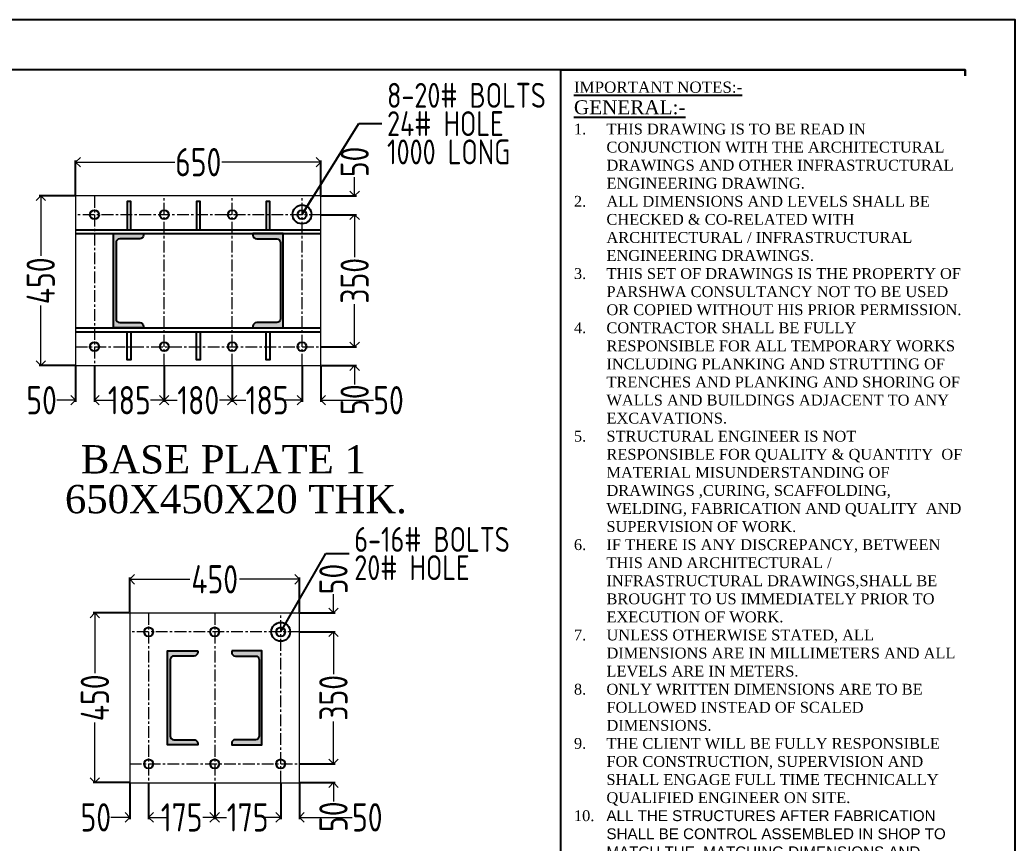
# Model space of a CAD drawing. Header units: millimetres. Extents: x 3470347 to 5996549, y -3470518 to 17149644.
# Drawn here: x 4711091 to 4721641, y 6620144 to 6628875 of the extents above; entities that cross this region are included whole.
import ezdxf

# ---------------------------------------------------------------- set-up
doc = ezdxf.new("R2010")
doc.units = ezdxf.units.MM
doc.header["$MEASUREMENT"] = 0
doc.header["$PDMODE"] = 35
doc.header["$PDSIZE"] = -5
doc.linetypes.add('CENTERX2', pattern=[4, 2.5, -0.5, 0.5, -0.5])
doc.layers.get('0').update_dxf_attribs({"linetype": 'CONTINUOUS', "lineweight": 25})
doc.layers.get('DEFPOINTS').update_dxf_attribs({"linetype": 'CONTINUOUS', "lineweight": 25})
for name, color, linetype, lineweight in [('GB', 2, 'CONTINUOUS', 20), ('rDIMension', 1, 'CONTINUOUS', 18), ('rRCC 1', 3, 'CONTINUOUS', 25), ('SHEET', 7, 'CONTINUOUS', 15)]:
    doc.layers.add(name, color=color, linetype=linetype, lineweight=lineweight)
doc.layers.add('Grid', color=44, linetype='CONTINUOUS')
doc.styles.add('Aerial', font='times.ttf')
doc.styles.add('DIM', font='geniso.shx', dxfattribs={"width": 0.85})
doc.styles.add('JAINIL', font='times.ttf')
doc.dimstyles.new('ST-100', dxfattribs={"dimscale": 100, "dimtxt": 7, "dimasz": 5, "dimexe": 0.18, "dimexo": 0.0625, "dimgap": 0.2, "dimtad": 0, "dimdec": 0, "dimzin": 0, "dimdsep": 46, "dimtxsty": 'DIM', "dimblk": 'OPEN90', "dimcen": 0.09, "dimclrd": 256, "dimclrt": 7, "dimadec": 0, "dimazin": 0, "dimtfac": 1, "dimtdec": 0, "dimtofl": 0, "dimtmove": 0, "dimatfit": 3, "dimldrblk": 'OPEN90', "dimfxl": 1, "dimtolj": 1, "dimtzin": 0, "dimlwd": -1, "dimarcsym": 0})
doc.dimstyles.new('ST-25', dxfattribs={"dimscale": 100, "dimtxt": 2.5, "dimasz": 2, "dimexe": 0.18, "dimexo": 0.0625, "dimgap": 0.2, "dimtad": 0, "dimdec": 0, "dimlfac": 0.25, "dimzin": 0, "dimdsep": 46, "dimtxsty": 'DIM', "dimblk": 'OPEN90', "dimcen": 0.09, "dimclrd": 256, "dimclrt": 7, "dimadec": 0, "dimazin": 0, "dimtfac": 1, "dimtdec": 0, "dimtofl": 0, "dimtmove": 0, "dimatfit": 3, "dimldrblk": 'OPEN90', "dimfxl": 1, "dimtolj": 1, "dimtzin": 0, "dimlwd": -1, "dimarcsym": 0})

# ---------------------------------------------------------------- blocks, each defined once
blk = doc.blocks.new('_Open90')
at = {"color": 0, "linetype": 'ByBlock', "lineweight": -2}
for p, q in [((0, 0), (-1, 0)), ((-0.5, 0.5), (0, 0)), ((0, 0), (-0.5, -0.5))]:
    blk.add_line(p, q, dxfattribs=at)
blk = doc.blocks.new('*D1412')
at = {"layer": 'DEFPOINTS', "color": 0}
for p in [(4714282, 6627366), (4711682, 6627008), (4714282, 6627008)]:
    blk.add_point(p, dxfattribs=at)
at = {"layer": 'rDIMension', "color": 0, "lineweight": -2}
for p, q in [((4711682, 6627015), (4711682, 6627384)), ((4714282, 6627015), (4714282, 6627384))]:
    blk.add_line(p, q, dxfattribs=at)
at = {"layer": 'rDIMension'}
for p, q in [((4711782, 6627366), (4712732, 6627366)), ((4714182, 6627366), (4713231, 6627366))]:
    blk.add_line(p, q, dxfattribs=at)
at = {"layer": 'rDIMension', "xscale": 100, "yscale": 100, "zscale": 100, "rotation": 180}
blk.add_blockref('_Open90', (4711682, 6627366), dxfattribs=at)
at = {"layer": 'rDIMension', "xscale": 100, "yscale": 100, "zscale": 100}
blk.add_blockref('_Open90', (4714282, 6627366), dxfattribs=at)
at = {"layer": 'rDIMension', "color": 7, "insert": (4712982, 6627366), "char_height": 300, "attachment_point": 5, "style": 'DIM'}
blk.add_mtext('\\A1;650', dxfattribs=at)
blk = doc.blocks.new('*D1413')
at = {"layer": 'DEFPOINTS', "color": 0}
for p in [(4711682, 6627008), (4711312, 6625208), (4711682, 6625208)]:
    blk.add_point(p, dxfattribs=at)
at = {"layer": 'rDIMension', "color": 0, "lineweight": -2}
for p, q in [((4711676, 6627008), (4711294, 6627008)), ((4711676, 6625208), (4711294, 6625208))]:
    blk.add_line(p, q, dxfattribs=at)
at = {"layer": 'rDIMension'}
for p, q in [((4711312, 6626908), (4711312, 6626371)), ((4711312, 6625308), (4711312, 6625846))]:
    blk.add_line(p, q, dxfattribs=at)
at = {"layer": 'rDIMension', "xscale": 100, "yscale": 100, "zscale": 100}
for p, rotation in [((4711312, 6627008), 90), ((4711312, 6625208), 270)]:
    blk.add_blockref('_Open90', p, dxfattribs=dict(at, rotation=rotation))
at = {"layer": 'rDIMension', "color": 7, "insert": (4711312, 6626108), "char_height": 300, "attachment_point": 5, "rotation": 90, "style": 'DIM'}
blk.add_mtext('\\A1;450', dxfattribs=at)
blk = doc.blocks.new('*D1414')
at = {"layer": 'DEFPOINTS', "color": 0}
for p in [(4711682, 6625208), (4711882, 6625208), (4711682, 6624841)]:
    blk.add_point(p, dxfattribs=at)
at = {"layer": 'rDIMension', "color": 0, "lineweight": -2}
for p, q in [((4711682, 6625202), (4711682, 6624823)), ((4711882, 6625202), (4711882, 6624823))]:
    blk.add_line(p, q, dxfattribs=at)
at = {"layer": 'rDIMension'}
for p, q in [((4711582, 6624841), (4711482, 6624841)), ((4711982, 6624841), (4712082, 6624841))]:
    blk.add_line(p, q, dxfattribs=at)
at = {"layer": 'rDIMension', "xscale": 100, "yscale": 100, "zscale": 100}
blk.add_blockref('_Open90', (4711682, 6624841), dxfattribs=at)
at = {"layer": 'rDIMension', "xscale": 100, "yscale": 100, "zscale": 100, "rotation": 180}
blk.add_blockref('_Open90', (4711882, 6624841), dxfattribs=at)
at = {"layer": 'rDIMension', "color": 7, "insert": (4711321, 6624841), "char_height": 300, "attachment_point": 5, "style": 'DIM'}
blk.add_mtext('\\A1;50', dxfattribs=at)
blk = doc.blocks.new('*D1415')
at = {"layer": 'DEFPOINTS', "color": 0}
for p in [(4711882, 6625208), (4712621, 6625208), (4712621, 6624841)]:
    blk.add_point(p, dxfattribs=at)
at = {"layer": 'rDIMension', "color": 0, "lineweight": -2}
for p, q in [((4711882, 6625202), (4711882, 6624823)), ((4712621, 6625202), (4712621, 6624823))]:
    blk.add_line(p, q, dxfattribs=at)
at = {"layer": 'rDIMension'}
for p, q in [((4711982, 6624841), (4712027, 6624841)), ((4712521, 6624841), (4712475, 6624841))]:
    blk.add_line(p, q, dxfattribs=at)
at = {"layer": 'rDIMension', "xscale": 100, "yscale": 100, "zscale": 100, "rotation": 180}
blk.add_blockref('_Open90', (4711882, 6624841), dxfattribs=at)
at = {"layer": 'rDIMension', "xscale": 100, "yscale": 100, "zscale": 100}
blk.add_blockref('_Open90', (4712621, 6624841), dxfattribs=at)
at = {"layer": 'rDIMension', "color": 7, "insert": (4712251, 6624841), "char_height": 300, "attachment_point": 5, "style": 'DIM'}
blk.add_mtext('\\A1;185', dxfattribs=at)
blk = doc.blocks.new('*D1416')
at = {"layer": 'DEFPOINTS', "color": 0}
for p in [(4712621, 6625208), (4713342, 6625208), (4713342, 6624841)]:
    blk.add_point(p, dxfattribs=at)
at = {"layer": 'rDIMension', "color": 0, "lineweight": -2}
for p, q in [((4712621, 6625202), (4712621, 6624823)), ((4713342, 6625202), (4713342, 6624823))]:
    blk.add_line(p, q, dxfattribs=at)
at = {"layer": 'rDIMension'}
for p, q in [((4712721, 6624841), (4712758, 6624841)), ((4713242, 6624841), (4713206, 6624841))]:
    blk.add_line(p, q, dxfattribs=at)
at = {"layer": 'rDIMension', "xscale": 100, "yscale": 100, "zscale": 100, "rotation": 180}
blk.add_blockref('_Open90', (4712621, 6624841), dxfattribs=at)
at = {"layer": 'rDIMension', "xscale": 100, "yscale": 100, "zscale": 100}
blk.add_blockref('_Open90', (4713342, 6624841), dxfattribs=at)
at = {"layer": 'rDIMension', "color": 7, "insert": (4712982, 6624841), "char_height": 300, "attachment_point": 5, "style": 'DIM'}
blk.add_mtext('\\A1;180', dxfattribs=at)
blk = doc.blocks.new('*D1417')
at = {"layer": 'DEFPOINTS', "color": 0}
for p in [(4713342, 6625208), (4714082, 6625208), (4714082, 6624841)]:
    blk.add_point(p, dxfattribs=at)
at = {"layer": 'rDIMension', "color": 0, "lineweight": -2}
for p, q in [((4713342, 6625202), (4713342, 6624823)), ((4714082, 6625202), (4714082, 6624823))]:
    blk.add_line(p, q, dxfattribs=at)
at = {"layer": 'rDIMension'}
for p, q in [((4713442, 6624841), (4713488, 6624841)), ((4713982, 6624841), (4713936, 6624841))]:
    blk.add_line(p, q, dxfattribs=at)
at = {"layer": 'rDIMension', "xscale": 100, "yscale": 100, "zscale": 100, "rotation": 180}
blk.add_blockref('_Open90', (4713342, 6624841), dxfattribs=at)
at = {"layer": 'rDIMension', "xscale": 100, "yscale": 100, "zscale": 100}
blk.add_blockref('_Open90', (4714082, 6624841), dxfattribs=at)
at = {"layer": 'rDIMension', "color": 7, "insert": (4713712, 6624841), "char_height": 300, "attachment_point": 5, "style": 'DIM'}
blk.add_mtext('\\A1;185', dxfattribs=at)
blk = doc.blocks.new('*D1418')
at = {"layer": 'DEFPOINTS', "color": 0}
for p in [(4714082, 6625208), (4714282, 6625208), (4714282, 6624841)]:
    blk.add_point(p, dxfattribs=at)
at = {"layer": 'rDIMension', "color": 0, "lineweight": -2}
for p, q in [((4714082, 6625202), (4714082, 6624823)), ((4714282, 6625202), (4714282, 6624823))]:
    blk.add_line(p, q, dxfattribs=at)
at = {"layer": 'rDIMension'}
for p, q in [((4713982, 6624841), (4713882, 6624841)), ((4714382, 6624841), (4714839, 6624841))]:
    blk.add_line(p, q, dxfattribs=at)
at = {"layer": 'rDIMension', "xscale": 100, "yscale": 100, "zscale": 100}
blk.add_blockref('_Open90', (4714082, 6624841), dxfattribs=at)
at = {"layer": 'rDIMension', "xscale": 100, "yscale": 100, "zscale": 100, "rotation": 180}
blk.add_blockref('_Open90', (4714282, 6624841), dxfattribs=at)
at = {"layer": 'rDIMension', "color": 7, "insert": (4714999, 6624841), "char_height": 300, "attachment_point": 5, "style": 'DIM'}
blk.add_mtext('\\A1;50', dxfattribs=at)
blk = doc.blocks.new('*D1419')
at = {"layer": 'DEFPOINTS', "color": 0}
for p in [(4714282, 6627008), (4714640, 6627008), (4714282, 6626808)]:
    blk.add_point(p, dxfattribs=at)
at = {"layer": 'rDIMension'}
for p, q in [((4714640, 6627108), (4714640, 6627208)), ((4714640, 6626708), (4714640, 6626608))]:
    blk.add_line(p, q, dxfattribs=at)
at = {"layer": 'rDIMension', "color": 0, "lineweight": -2}
for p, q in [((4714288, 6627008), (4714658, 6627008)), ((4714288, 6626808), (4714658, 6626808))]:
    blk.add_line(p, q, dxfattribs=at)
at = {"layer": 'rDIMension', "xscale": 100, "yscale": 100, "zscale": 100}
for p, rotation in [((4714640, 6627008), 270), ((4714640, 6626808), 90)]:
    blk.add_blockref('_Open90', p, dxfattribs=dict(at, rotation=rotation))
at = {"layer": 'rDIMension', "color": 7, "insert": (4714640, 6627369), "char_height": 300, "attachment_point": 5, "rotation": 90, "style": 'DIM'}
blk.add_mtext('\\A1;50', dxfattribs=at)
blk = doc.blocks.new('*D1420')
at = {"layer": 'DEFPOINTS', "color": 0}
for p in [(4714282, 6626808), (4714282, 6625408), (4714640, 6625408)]:
    blk.add_point(p, dxfattribs=at)
at = {"layer": 'rDIMension', "color": 0, "lineweight": -2}
for p, q in [((4714288, 6626808), (4714658, 6626808)), ((4714288, 6625408), (4714658, 6625408))]:
    blk.add_line(p, q, dxfattribs=at)
at = {"layer": 'rDIMension'}
for p, q in [((4714640, 6626708), (4714640, 6626358)), ((4714640, 6625508), (4714640, 6625859))]:
    blk.add_line(p, q, dxfattribs=at)
at = {"layer": 'rDIMension', "xscale": 100, "yscale": 100, "zscale": 100}
for p, rotation in [((4714640, 6626808), 90), ((4714640, 6625408), 270)]:
    blk.add_blockref('_Open90', p, dxfattribs=dict(at, rotation=rotation))
at = {"layer": 'rDIMension', "color": 7, "insert": (4714640, 6626108), "char_height": 300, "attachment_point": 5, "rotation": 90, "style": 'DIM'}
blk.add_mtext('\\A1;350', dxfattribs=at)
blk = doc.blocks.new('*D1421')
at = {"layer": 'DEFPOINTS', "color": 0}
for p in [(4714282, 6625408), (4714282, 6625208), (4714640, 6625208)]:
    blk.add_point(p, dxfattribs=at)
at = {"layer": 'rDIMension'}
for p, q in [((4714640, 6625508), (4714640, 6625608)), ((4714640, 6625108), (4714640, 6625008))]:
    blk.add_line(p, q, dxfattribs=at)
at = {"layer": 'rDIMension', "color": 0, "lineweight": -2}
for p, q in [((4714288, 6625408), (4714658, 6625408)), ((4714288, 6625208), (4714658, 6625208))]:
    blk.add_line(p, q, dxfattribs=at)
at = {"layer": 'rDIMension', "xscale": 100, "yscale": 100, "zscale": 100}
for p, rotation in [((4714640, 6625408), 270), ((4714640, 6625208), 90)]:
    blk.add_blockref('_Open90', p, dxfattribs=dict(at, rotation=rotation))
at = {"layer": 'rDIMension', "color": 7, "insert": (4714640, 6624848), "char_height": 300, "attachment_point": 5, "rotation": 90, "style": 'DIM'}
blk.add_mtext('\\A1;50', dxfattribs=at)
blk = doc.blocks.new('*D1422')
at = {"layer": 'DEFPOINTS', "color": 0}
for p in [(4714056, 6622942), (4712256, 6622585), (4714056, 6622585)]:
    blk.add_point(p, dxfattribs=at)
at = {"layer": 'rDIMension', "color": 0, "lineweight": -2}
for p, q in [((4712256, 6622591), (4712256, 6622960)), ((4714056, 6622591), (4714056, 6622960))]:
    blk.add_line(p, q, dxfattribs=at)
at = {"layer": 'rDIMension'}
for p, q in [((4712356, 6622942), (4712894, 6622942)), ((4713956, 6622942), (4713419, 6622942))]:
    blk.add_line(p, q, dxfattribs=at)
at = {"layer": 'rDIMension', "xscale": 100, "yscale": 100, "zscale": 100, "rotation": 180}
blk.add_blockref('_Open90', (4712256, 6622942), dxfattribs=at)
at = {"layer": 'rDIMension', "xscale": 100, "yscale": 100, "zscale": 100}
blk.add_blockref('_Open90', (4714056, 6622942), dxfattribs=at)
at = {"layer": 'rDIMension', "color": 7, "insert": (4713156, 6622942), "char_height": 300, "attachment_point": 5, "style": 'DIM'}
blk.add_mtext('\\A1;450', dxfattribs=at)
blk = doc.blocks.new('*D1423')
at = {"layer": 'DEFPOINTS', "color": 0}
for p in [(4712256, 6622585), (4711886, 6620785), (4712256, 6620785)]:
    blk.add_point(p, dxfattribs=at)
at = {"layer": 'rDIMension', "color": 0, "lineweight": -2}
for p, q in [((4712250, 6622585), (4711868, 6622585)), ((4712250, 6620785), (4711868, 6620785))]:
    blk.add_line(p, q, dxfattribs=at)
at = {"layer": 'rDIMension'}
for p, q in [((4711886, 6622485), (4711886, 6621947)), ((4711886, 6620885), (4711886, 6621422))]:
    blk.add_line(p, q, dxfattribs=at)
at = {"layer": 'rDIMension', "xscale": 100, "yscale": 100, "zscale": 100}
for p, rotation in [((4711886, 6622585), 90), ((4711886, 6620785), 270)]:
    blk.add_blockref('_Open90', p, dxfattribs=dict(at, rotation=rotation))
at = {"layer": 'rDIMension', "color": 7, "insert": (4711886, 6621685), "char_height": 300, "attachment_point": 5, "rotation": 90, "style": 'DIM'}
blk.add_mtext('\\A1;450', dxfattribs=at)
blk = doc.blocks.new('*D1424')
at = {"layer": 'DEFPOINTS', "color": 0}
for p in [(4712256, 6620785), (4712456, 6620785), (4712256, 6620417)]:
    blk.add_point(p, dxfattribs=at)
at = {"layer": 'rDIMension', "color": 0, "lineweight": -2}
for p, q in [((4712256, 6620778), (4712256, 6620399)), ((4712456, 6620778), (4712456, 6620399))]:
    blk.add_line(p, q, dxfattribs=at)
at = {"layer": 'rDIMension'}
for p, q in [((4712156, 6620417), (4712056, 6620417)), ((4712556, 6620417), (4712656, 6620417))]:
    blk.add_line(p, q, dxfattribs=at)
at = {"layer": 'rDIMension', "xscale": 100, "yscale": 100, "zscale": 100}
blk.add_blockref('_Open90', (4712256, 6620417), dxfattribs=at)
at = {"layer": 'rDIMension', "xscale": 100, "yscale": 100, "zscale": 100, "rotation": 180}
blk.add_blockref('_Open90', (4712456, 6620417), dxfattribs=at)
at = {"layer": 'rDIMension', "color": 7, "insert": (4711896, 6620417), "char_height": 300, "attachment_point": 5, "style": 'DIM'}
blk.add_mtext('\\A1;50', dxfattribs=at)
blk = doc.blocks.new('*D1425')
at = {"layer": 'DEFPOINTS', "color": 0}
for p in [(4712456, 6620785), (4713156, 6620785), (4712456, 6620417)]:
    blk.add_point(p, dxfattribs=at)
at = {"layer": 'rDIMension', "color": 0, "lineweight": -2}
for p, q in [((4712456, 6620778), (4712456, 6620399)), ((4713156, 6620778), (4713156, 6620399))]:
    blk.add_line(p, q, dxfattribs=at)
at = {"layer": 'rDIMension'}
for p, q in [((4712556, 6620417), (4712582, 6620417)), ((4713056, 6620417), (4713030, 6620417))]:
    blk.add_line(p, q, dxfattribs=at)
at = {"layer": 'rDIMension', "xscale": 100, "yscale": 100, "zscale": 100, "rotation": 180}
blk.add_blockref('_Open90', (4712456, 6620417), dxfattribs=at)
at = {"layer": 'rDIMension', "xscale": 100, "yscale": 100, "zscale": 100}
blk.add_blockref('_Open90', (4713156, 6620417), dxfattribs=at)
at = {"layer": 'rDIMension', "color": 7, "insert": (4712806, 6620417), "char_height": 300, "attachment_point": 5, "style": 'DIM'}
blk.add_mtext('\\A1;175', dxfattribs=at)
blk = doc.blocks.new('*D1426')
at = {"layer": 'DEFPOINTS', "color": 0}
for p in [(4713156, 6620785), (4713856, 6620785), (4713856, 6620417)]:
    blk.add_point(p, dxfattribs=at)
at = {"layer": 'rDIMension', "color": 0, "lineweight": -2}
for p, q in [((4713156, 6620778), (4713156, 6620399)), ((4713856, 6620778), (4713856, 6620399))]:
    blk.add_line(p, q, dxfattribs=at)
at = {"layer": 'rDIMension'}
for p, q in [((4713256, 6620417), (4713282, 6620417)), ((4713756, 6620417), (4713730, 6620417))]:
    blk.add_line(p, q, dxfattribs=at)
at = {"layer": 'rDIMension', "xscale": 100, "yscale": 100, "zscale": 100, "rotation": 180}
blk.add_blockref('_Open90', (4713156, 6620417), dxfattribs=at)
at = {"layer": 'rDIMension', "xscale": 100, "yscale": 100, "zscale": 100}
blk.add_blockref('_Open90', (4713856, 6620417), dxfattribs=at)
at = {"layer": 'rDIMension', "color": 7, "insert": (4713506, 6620417), "char_height": 300, "attachment_point": 5, "style": 'DIM'}
blk.add_mtext('\\A1;175', dxfattribs=at)
blk = doc.blocks.new('*D1427')
at = {"layer": 'DEFPOINTS', "color": 0}
for p in [(4713856, 6620785), (4714056, 6620785), (4714056, 6620417)]:
    blk.add_point(p, dxfattribs=at)
at = {"layer": 'rDIMension', "color": 0, "lineweight": -2}
for p, q in [((4713856, 6620778), (4713856, 6620399)), ((4714056, 6620778), (4714056, 6620399))]:
    blk.add_line(p, q, dxfattribs=at)
at = {"layer": 'rDIMension'}
for p, q in [((4713756, 6620417), (4713656, 6620417)), ((4714156, 6620417), (4714613, 6620417))]:
    blk.add_line(p, q, dxfattribs=at)
at = {"layer": 'rDIMension', "xscale": 100, "yscale": 100, "zscale": 100}
blk.add_blockref('_Open90', (4713856, 6620417), dxfattribs=at)
at = {"layer": 'rDIMension', "xscale": 100, "yscale": 100, "zscale": 100, "rotation": 180}
blk.add_blockref('_Open90', (4714056, 6620417), dxfattribs=at)
at = {"layer": 'rDIMension', "color": 7, "insert": (4714774, 6620417), "char_height": 300, "attachment_point": 5, "style": 'DIM'}
blk.add_mtext('\\A1;50', dxfattribs=at)
blk = doc.blocks.new('*D1428')
at = {"layer": 'DEFPOINTS', "color": 0}
for p in [(4714056, 6622585), (4714415, 6622585), (4714056, 6622385)]:
    blk.add_point(p, dxfattribs=at)
at = {"layer": 'rDIMension'}
for p, q in [((4714415, 6622685), (4714415, 6622785)), ((4714415, 6622285), (4714415, 6622185))]:
    blk.add_line(p, q, dxfattribs=at)
at = {"layer": 'rDIMension', "color": 0, "lineweight": -2}
for p, q in [((4714063, 6622585), (4714433, 6622585)), ((4714063, 6622385), (4714433, 6622385))]:
    blk.add_line(p, q, dxfattribs=at)
at = {"layer": 'rDIMension', "xscale": 100, "yscale": 100, "zscale": 100}
for p, rotation in [((4714415, 6622585), 270), ((4714415, 6622385), 90)]:
    blk.add_blockref('_Open90', p, dxfattribs=dict(at, rotation=rotation))
at = {"layer": 'rDIMension', "color": 7, "insert": (4714415, 6622945), "char_height": 300, "attachment_point": 5, "rotation": 90, "style": 'DIM'}
blk.add_mtext('\\A1;50', dxfattribs=at)
blk = doc.blocks.new('*D1429')
at = {"layer": 'DEFPOINTS', "color": 0}
for p in [(4714056, 6622385), (4714056, 6620985), (4714415, 6620985)]:
    blk.add_point(p, dxfattribs=at)
at = {"layer": 'rDIMension', "color": 0, "lineweight": -2}
for p, q in [((4714063, 6622385), (4714433, 6622385)), ((4714063, 6620985), (4714433, 6620985))]:
    blk.add_line(p, q, dxfattribs=at)
at = {"layer": 'rDIMension'}
for p, q in [((4714415, 6622285), (4714415, 6621934)), ((4714415, 6621085), (4714415, 6621435))]:
    blk.add_line(p, q, dxfattribs=at)
at = {"layer": 'rDIMension', "xscale": 100, "yscale": 100, "zscale": 100}
for p, rotation in [((4714415, 6622385), 90), ((4714415, 6620985), 270)]:
    blk.add_blockref('_Open90', p, dxfattribs=dict(at, rotation=rotation))
at = {"layer": 'rDIMension', "color": 7, "insert": (4714415, 6621685), "char_height": 300, "attachment_point": 5, "rotation": 90, "style": 'DIM'}
blk.add_mtext('\\A1;350', dxfattribs=at)
blk = doc.blocks.new('*D1430')
at = {"layer": 'DEFPOINTS', "color": 0}
for p in [(4714056, 6620985), (4714056, 6620785), (4714415, 6620785)]:
    blk.add_point(p, dxfattribs=at)
at = {"layer": 'rDIMension'}
for p, q in [((4714415, 6621085), (4714415, 6621185)), ((4714415, 6620685), (4714415, 6620585))]:
    blk.add_line(p, q, dxfattribs=at)
at = {"layer": 'rDIMension', "color": 0, "lineweight": -2}
for p, q in [((4714063, 6620985), (4714433, 6620985)), ((4714063, 6620785), (4714433, 6620785))]:
    blk.add_line(p, q, dxfattribs=at)
at = {"layer": 'rDIMension', "xscale": 100, "yscale": 100, "zscale": 100}
for p, rotation in [((4714415, 6620985), 270), ((4714415, 6620785), 90)]:
    blk.add_blockref('_Open90', p, dxfattribs=dict(at, rotation=rotation))
at = {"layer": 'rDIMension', "color": 7, "insert": (4714415, 6620424), "char_height": 300, "attachment_point": 5, "rotation": 90, "style": 'DIM'}
blk.add_mtext('\\A1;50', dxfattribs=at)

msp = doc.modelspace()

# ---------------------------------------------------------------- hatches: boundary and pattern name
at = {"transparency": 33554559}
h = msp.add_hatch(color=1, dxfattribs=at)
h.dxf.hatch_style = 1
h.paths.add_polyline_path([(4712081.83, 6626608.29), (4712081.83, 6625608.29), (4712401.83, 6625608.29), (4712401.83, 6625624.69, 0.41421356), (4712361.83, 6625664.69), (4712150.23, 6625664.69, -0.41421356), (4712110.23, 6625704.69), (4712110.23, 6626511.89, -0.41421356), (4712150.23, 6626551.89), (4712361.83, 6626551.89, 0.41421356), (4712401.83, 6626591.89), (4712401.83, 6626608.29)])
h = msp.add_hatch(color=1, dxfattribs=at)
h.dxf.hatch_style = 1
h.paths.add_polyline_path([(4713881.83, 6626608.29), (4713881.83, 6625608.29), (4713561.83, 6625608.29), (4713561.83, 6625624.69, -0.41421356), (4713601.83, 6625664.69), (4713813.43, 6625664.69, 0.41421356), (4713853.43, 6625704.69), (4713853.43, 6626511.89, 0.41421356), (4713813.43, 6626551.89), (4713601.83, 6626551.89, -0.41421356), (4713561.83, 6626591.89), (4713561.83, 6626608.29)])
h = msp.add_hatch(color=1, dxfattribs=at)
h.dxf.hatch_style = 1
h.paths.add_polyline_path([(4712656.31, 6622184.5), (4712656.31, 6621184.5), (4712976.31, 6621184.5), (4712976.31, 6621200.9, 0.41421356), (4712936.31, 6621240.9), (4712724.71, 6621240.9, -0.41421356), (4712684.71, 6621280.9), (4712684.71, 6622088.1, -0.41421356), (4712724.71, 6622128.1), (4712936.31, 6622128.1, 0.41421356), (4712976.31, 6622168.1), (4712976.31, 6622184.5)])
h = msp.add_hatch(color=1, dxfattribs=at)
h.dxf.hatch_style = 1
h.paths.add_polyline_path([(4713656.31, 6622184.5), (4713656.31, 6621184.5), (4713336.31, 6621184.5), (4713336.31, 6621200.9, -0.41421356), (4713376.31, 6621240.9), (4713587.91, 6621240.9, 0.41421356), (4713627.91, 6621280.9), (4713627.91, 6622088.1, 0.41421356), (4713587.91, 6622128.1), (4713376.31, 6622128.1, -0.41421356), (4713336.31, 6622168.1), (4713336.31, 6622184.5)])

# ---------------------------------------------------------------- linework, layer by layer
at = {"color": 192, "lineweight": 25, "elevation": 0}
msp.add_lwpolyline([(4701985.99, 6628875.21), (4701985.99, 6601077.16), (4721641.19, 6601077.16), (4721641.19, 6628875.21)], close=True, dxfattribs=at)
at = {"lineweight": 25, "elevation": 0}
msp.add_lwpolyline([(4721112.69, 6614386.97), (4716824.07, 6614386.97), (4716824.07, 6628345.72), (4721112.69, 6628345.72)], close=True, dxfattribs=at)
at = {"color": 4, "elevation": 0}
for points in [[(4712268.49, 6626648.29), (4712268.49, 6626948.29), (4712228.49, 6626948.29), (4712228.49, 6626648.29)], [(4713001.83, 6626648.29), (4713001.83, 6626948.29), (4712961.83, 6626948.29), (4712961.83, 6626648.29)], [(4713741.83, 6626648.29), (4713741.83, 6626948.29), (4713701.83, 6626948.29), (4713701.83, 6626648.29)], [(4712268.49, 6625568.29), (4712268.49, 6625268.29), (4712228.49, 6625268.29), (4712228.49, 6625568.29)], [(4713001.83, 6625568.29), (4713001.83, 6625268.29), (4712961.83, 6625268.29), (4712961.83, 6625568.29)], [(4713741.83, 6625568.29), (4713741.83, 6625268.29), (4713701.83, 6625268.29), (4713701.83, 6625568.29)]]:
    msp.add_lwpolyline(points, close=True, dxfattribs=at)
for points in [[(4711681.83, 6626648.29), (4714281.83, 6626648.29)], [(4711681.83, 6626608.29), (4714281.83, 6626608.29)], [(4711681.83, 6625608.29), (4714281.83, 6625608.29)], [(4711681.83, 6625568.29), (4714281.83, 6625568.29)]]:
    msp.add_lwpolyline(points, dxfattribs=at)
at = {"color": 1, "elevation": 0}
for points in [[(4712401.83, 6626608.29), (4712401.83, 6626591.89, -0.41421356), (4712361.83, 6626551.89), (4712150.23, 6626551.89, 0.41421356), (4712110.23, 6626511.89), (4712110.23, 6625704.69, 0.41421356), (4712150.23, 6625664.69), (4712361.83, 6625664.69, -0.41421356), (4712401.83, 6625624.69), (4712401.83, 6625608.29), (4712081.83, 6625608.29), (4712081.83, 6626608.29)], [(4713561.83, 6626608.29), (4713561.83, 6626591.89, 0.41421356), (4713601.83, 6626551.89), (4713813.43, 6626551.89, -0.41421356), (4713853.43, 6626511.89), (4713853.43, 6625704.69, -0.41421356), (4713813.43, 6625664.69), (4713601.83, 6625664.69, 0.41421356), (4713561.83, 6625624.69), (4713561.83, 6625608.29), (4713881.83, 6625608.29), (4713881.83, 6626608.29)], [(4712976.31, 6622184.5), (4712976.31, 6622168.1, -0.41421356), (4712936.31, 6622128.1), (4712724.71, 6622128.1, 0.41421356), (4712684.71, 6622088.1), (4712684.71, 6621280.9, 0.41421356), (4712724.71, 6621240.9), (4712936.31, 6621240.9, -0.41421356), (4712976.31, 6621200.9), (4712976.31, 6621184.5), (4712656.31, 6621184.5), (4712656.31, 6622184.5)], [(4713336.31, 6622184.5), (4713336.31, 6622168.1, 0.41421356), (4713376.31, 6622128.1), (4713587.91, 6622128.1, -0.41421356), (4713627.91, 6622088.1), (4713627.91, 6621280.9, -0.41421356), (4713587.91, 6621240.9), (4713376.31, 6621240.9, 0.41421356), (4713336.31, 6621200.9), (4713336.31, 6621184.5), (4713656.31, 6621184.5), (4713656.31, 6622184.5)]]:
    msp.add_lwpolyline(points, format="xyb", close=True, dxfattribs=at)
at = {"color": 2}
for centre in [(4711881.83, 6626808.29, 0), (4712621.16, 6626808.29, 0), (4713342.49, 6626808.29, 0), (4714081.83, 6626808.29, 0), (4711881.83, 6625408.29, 0), (4712621.16, 6625408.29, 0), (4713342.49, 6625408.29, 0), (4714081.83, 6625408.29, 0), (4712456.31, 6622384.5, 0), (4713156.31, 6622384.5, 0), (4713856.31, 6622384.5, 0), (4712456.31, 6620984.5, 0), (4713156.31, 6620984.5, 0), (4713856.31, 6620984.5, 0)]:
    msp.add_circle(centre, 48, dxfattribs=at)
at = {"layer": 'GB', "color": 8, "linetype": 'CENTERX2', "ltscale": 50}
for p, q in [((4711881.83, 6627008.29, 0), (4711881.83, 6625208.29, 0)), ((4712621.16, 6625208.29, 0), (4712621.16, 6627008.29, 0)), ((4713342.49, 6625208.29, 0), (4713342.49, 6627008.29, 0)), ((4714081.83, 6625208.29, 0), (4714081.83, 6627008.29, 0)), ((4714281.83, 6626808.29, 0), (4711681.83, 6626808.29, 0)), ((4711681.83, 6625408.29, 0), (4714281.83, 6625408.29, 0)), ((4712456.31, 6622584.5, 0), (4712456.31, 6620784.5, 0)), ((4713156.31, 6622584.5, 0), (4713156.31, 6620784.5, 0)), ((4713856.31, 6620784.5, 0), (4713856.31, 6622584.5, 0)), ((4714056.31, 6622384.5, 0), (4712256.31, 6622384.5, 0)), ((4712256.31, 6620984.5, 0), (4714056.31, 6620984.5, 0))]:
    msp.add_line(p, q, dxfattribs=at)
at = {"layer": 'GB', "color": 5, "elevation": 0}
for points in [[(4711681.83, 6627008.29), (4711681.83, 6625208.29), (4714281.83, 6625208.29), (4714281.83, 6627008.29)], [(4712256.31, 6622584.5), (4712256.31, 6620784.5), (4714056.31, 6620784.5), (4714056.31, 6622584.5)]]:
    msp.add_lwpolyline(points, close=True, dxfattribs=at)
at = {"layer": 'SHEET', "color": 220, "lineweight": 25, "elevation": 0}
msp.add_lwpolyline([(4702514.48, 6628345.72), (4702514.48, 6601606.65), (4721112.69, 6601606.65), (4721112.69, 6628345.72)], close=True, dxfattribs=at)

# ---------------------------------------------------------------- texts
at = {"layer": 'rRCC 1', "color": 7, "insert": (4714983.49, 6627774.83, 0), "char_height": 264, "attachment_point": 4, "line_spacing_factor": 0.681818, "style": 'DIM'}
msp.add_mtext('\\A1;8-20# BOLTS\\P24# HOLE\\P1000 LONG', dxfattribs=at)

# ---------------------------------------------------------------- dimensions: what is measured, and where the dimension line sits
at = {"layer": 'rDIMension'}
for base, p1, p2, picture, middle in [((4714281.83, 6627366.09, 0), (4711681.83, 6627008.29, 0), (4714281.83, 6627008.29, 0), '*D1412', (4712981.83, 6627366.09, 0)), ((4711681.83, 6624841.13, 0), (4711881.83, 6625208.29, 0), (4711681.83, 6625208.29, 0), '*D1414', (4711321.48, 6624841.13, 0)), ((4712621.16, 6624841.13, 0), (4711881.83, 6625208.29, 0), (4712621.16, 6625208.29, 0), '*D1415', (4712251.49, 6624841.13, 0)), ((4713342.49, 6624841.13, 0), (4712621.16, 6625208.29, 0), (4713342.49, 6625208.29, 0), '*D1416', (4712981.83, 6624841.13, 0)), ((4714081.83, 6624841.13, 0), (4713342.49, 6625208.29, 0), (4714081.83, 6625208.29, 0), '*D1417', (4713712.16, 6624841.13, 0)), ((4714056.31, 6622942.3, 0), (4712256.31, 6622584.5, 0), (4714056.31, 6622584.5, 0), '*D1422', (4713156.31, 6622942.3, 0)), ((4712256.31, 6620417.34, 0), (4712456.31, 6620784.5, 0), (4712256.31, 6620784.5, 0), '*D1424', (4711895.96, 6620417.34, 0)), ((4712456.31, 6620417.34, 0), (4713156.31, 6620784.5, 0), (4712456.31, 6620784.5, 0), '*D1425', (4712806.31, 6620417.34, 0)), ((4713856.31, 6620417.34, 0), (4713156.31, 6620784.5, 0), (4713856.31, 6620784.5, 0), '*D1426', (4713506.31, 6620417.34, 0))]:
    dim = msp.add_linear_dim(base=base, p1=p1, p2=p2, dimstyle='ST-25', override={"dimtxt": 3, "dimasz": 1, "dimblk": 'Open90'}, dxfattribs=at)
    dim.commit()
    dim.dimension.update_dxf_attribs({"geometry": picture, "text_midpoint": middle})
for base, p1, p2, picture, middle in [((4714640.29, 6627008.29, 0), (4714281.83, 6626808.29, 0), (4714281.83, 6627008.29, 0), '*D1419', (4714640.29, 6627368.64, 0)), ((4711311.83, 6625208.29, 0), (4711681.83, 6627008.29, 0), (4711681.83, 6625208.29, 0), '*D1413', (4711311.83, 6626108.29, 0)), ((4714640.29, 6625408.29, 0), (4714281.83, 6626808.29, 0), (4714281.83, 6625408.29, 0), '*D1420', (4714640.29, 6626108.29, 0)), ((4714640.29, 6625208.29, 0), (4714281.83, 6625408.29, 0), (4714281.83, 6625208.29, 0), '*D1421', (4714640.29, 6624847.94, 0)), ((4714414.77, 6622584.5, 0), (4714056.31, 6622384.5, 0), (4714056.31, 6622584.5, 0), '*D1428', (4714414.77, 6622944.85, 0)), ((4711886.31, 6620784.5, 0), (4712256.31, 6622584.5, 0), (4712256.31, 6620784.5, 0), '*D1423', (4711886.31, 6621684.5, 0)), ((4714414.77, 6620984.5, 0), (4714056.31, 6622384.5, 0), (4714056.31, 6620984.5, 0), '*D1429', (4714414.77, 6621684.5, 0)), ((4714414.77, 6620784.5, 0), (4714056.31, 6620984.5, 0), (4714056.31, 6620784.5, 0), '*D1430', (4714414.77, 6620424.15, 0))]:
    dim = msp.add_linear_dim(base=base, p1=p1, p2=p2, angle=90, dimstyle='ST-25', override={"dimtxt": 3, "dimasz": 1, "dimblk": 'Open90'}, dxfattribs=at)
    dim.commit()
    dim.dimension.update_dxf_attribs({"geometry": picture, "text_midpoint": middle})
for base, p1, p2, picture, middle in [((4714281.83, 6624841.13, 0), (4714081.83, 6625208.29, 0), (4714281.83, 6625208.29, 0), '*D1418', (4714999.08, 6624841.13, 0)), ((4714056.31, 6620417.34, 0), (4713856.31, 6620784.5, 0), (4714056.31, 6620784.5, 0), '*D1427', (4714773.57, 6620417.34, 0))]:
    dim = msp.add_linear_dim(base=base, p1=p1, p2=p2, dimstyle='ST-25', override={"dimtxt": 3, "dimasz": 1, "dimblk": 'Open90'}, dxfattribs=at)
    dim.commit()
    dim.dimension.update_dxf_attribs({"geometry": picture, "text_midpoint": middle, "dimtype": 160})

# ---------------------------------------------------------------- leaders
at = {"layer": 'rRCC 1'}
for points in [[(4714081.83, 6626812.02, 0), (4714682.69, 6627774.83, 0), (4714929.51, 6627774.83, 0)], [(4713856.31, 6622384.5, 0), (4714335.27, 6623214.99, 0), (4714582.08, 6623214.99, 0)]]:
    msp.add_leader(points, dimstyle='ST-100', override={"dimasz": 2, "dimldrblk": 'Origin'}, dxfattribs=at)

# ---------------------------------------------------------------- next in the draw order: texts
at = {"layer": 'Grid', "color": 7, "lineweight": 25, "insert": (4716964.27, 6628221.17, 0), "char_height": 114.9732, "attachment_point": 1, "style": 'Aerial', "bg_fill": 2}
msp.add_mtext_dynamic_manual_height_columns('{\\H1.035928x;\\L\\C71;IMPORTANT NOTES:-\\P\\H1.245572x;\\C4;GENERAL:-}\\P\\pxi-3,l3,t3;1.^ITHIS DRAWING IS TO BE READ IN CONJUNCTION WITH THE ARCHITECTURAL DRAWINGS AND OTHER INFRASTRUCTURAL ENGINEERING DRAWING.\\P2.^IALL DIMENSIONS AND LEVELS SHALL BE CHECKED & CO-RELATED WITH ARCHITECTURAL / INFRASTRUCTURAL ENGINEERING DRAWINGS.\\P3.^I{\\C0;THIS SET OF DRAWINGS IS THE PROPERTY OF PARSHWA CONSULTANCY NOT TO BE USED OR COPIED WITHOUT HIS PRIOR PERMISSION.\\P4.^ICONTRACTOR SHALL BE FULLY RESPONSIBLE FOR ALL TEMPORARY WORKS INCLUDING PLANKING AND STRUTTING OF TRENCHES AND PLANKING AND SHORING OF WALLS AND BUILDINGS ADJACENT TO ANY EXCAVATIONS.\\P5.^ISTRUCTURAL ENGINEER IS NOT RESPONSIBLE FOR QUALITY & QUANTITY  OF MATERIAL MISUNDERSTANDING OF DRAWINGS ,CURING, SCAFFOLDING, WELDING, FABRICATION AND QUALITY  AND SUPERVISION OF WORK.}\\P6.^IIF THERE IS ANY DISCREPANCY, BETWEEN THIS AND ARCHITECTURAL / INFRASTRUCTURAL DRAWINGS,SHALL BE BROUGHT TO US IMMEDIATELY PRIOR TO \\A1;EXECUTION OF WORK.\\P7.^IUNLESS OTHERWISE STATED, ALL DIMENSIONS ARE IN MILLIMETERS AND ALL LEVELS ARE IN METERS.\\P8.^IONLY WRITTEN DIMENSIONS ARE TO BE FOLLOWED INSTEAD OF SCALED DIMENSIONS.\\P9.^I\\A0;\\C0;THE CLIENT WILL BE FULLY RESPONSIBLE FOR CONSTRUCTION, SUPERVISION AND SHALL ENGAGE FULL TIME TECHNICALLY QUALIFIED ENGINEER ON SITE.\\P\\A1;\\C7;10.^I\\A0;\\fArial|b0|i0|c0|p34;ALL THE STRUCTURES AFTER FABRICATION SHALL BE CONTROL ASSEMBLED IN SHOP TO MATCH THE  MATCHING DIMENSIONS AND CONNECTIONS OF DIFFERENT ERECTION MARKS BEFORE DISPATCH TO SITE.\\P\\A1;\\fTimes New Roman|b0|i0|c0|p18;11.^I\\A0;\\fArial|b0|i0|c0|p34;ALL CONNECTIONS ARE 8mm CONTINUOUS FILLET WELDS UNLESS OTHERWISE SPECIFIED.\\P\\A1;\\fTimes New Roman|b0|i0|c0|p18;12.^I\\A0;\\fArial|b0|i0|c0|p34;ALL STRUCTURAL STEEL ROLLED SECTION AND PLATES SHALL CONFORM TO I.S. 2062-1984.\\P\\A1;\\fTimes New Roman|b0|i0|c0|p18;13.^I\\A0;\\fArial|b0|i0|c0|p34;ALL WELDING SHALL CONFORM TO I.S. 816-1969.\\P14.^IALL ELECTRODES SHALL CONFORM TO I.S. 814(PART-1)1974.\\P15.^IWELDING SYMBOLS ARE AS PER I.S. 813-1961, WHERE USED.\\P16.^IALL M.S. BLACK BOLTS AND NUTS SHALL CONFORM TO I.S. 1963 (PART-1 TO 3)-1967.\\P\\A1;\\fTimes New Roman|b0|i0|c0|p18;17.^I\\A0;\\fArial|b0|i0|c0|p34;ALL WASHES SHALL CONFORM TO I.S. 5369-1975 I.S. 5370 -1969, I.S. 5374-1975.\\P18.^IPAINTING: ALL STRUCTURE AFTER FABRICATION SHALL BE PAINTED AS PER RESPECTIVE SPECIFICATIONS.\\P\\pi0,l0,tz;\\A1;\\fTimes New Roman|b0|i0|c0|p18;\\H1.290323x;\\L\\C4;FABRICATION :-\\P\\pi-3,l3,t3;\\fArial|b0|i0|c0|p34;\\H0.775x;\\l\\C7;1.^I\\A0;ALL STRUCTURAL STEEL OF FOR FABRICATION WORK SHALL BE OF Fe250 GRADE.\\P2.^IALL PIPES SHALL HAVE MINIMUM YIELD STRENGTH OF 250 N/Sq.mm.\\P\\fTimes New Roman|b0|i0|c0|p18;3.^I\\fArial|b0|i0|c0|p34;ALL CAP & SHOE PLATE SHALL BE WELDED AFTER FINAL ERECTION.', width=4145.868, gutter_width=411.57, heights=[38057.4], dxfattribs=at)
at = {"layer": 'rRCC 1', "color": 7, "insert": (4711737.6, 6624212.42, 0), "char_height": 300, "attachment_point": 4, "line_spacing_factor": 0.709091, "style": 'JAINIL', "bg_fill": 2}
msp.add_mtext('\\A1;BASE PLATE 1', dxfattribs=at)

# ---------------------------------------------------------------- next in the draw order: texts
at = {"layer": 'rRCC 1', "color": 7, "insert": (4711568.44, 6623789.52, 0), "char_height": 300, "attachment_point": 4, "line_spacing_factor": 0.709091, "style": 'JAINIL', "bg_fill": 2}
msp.add_mtext('\\A1;650X450X20 THK.', dxfattribs=at)

# ---------------------------------------------------------------- next in the draw order: texts
at = {"layer": 'rRCC 1', "color": 7, "insert": (4714636.06, 6623214.99, 0), "char_height": 264, "attachment_point": 4, "line_spacing_factor": 0.681818, "style": 'DIM'}
msp.add_mtext('\\A1;6-16# BOLTS\\P20# HOLE', dxfattribs=at)

doc.saveas('drawing.dxf')
